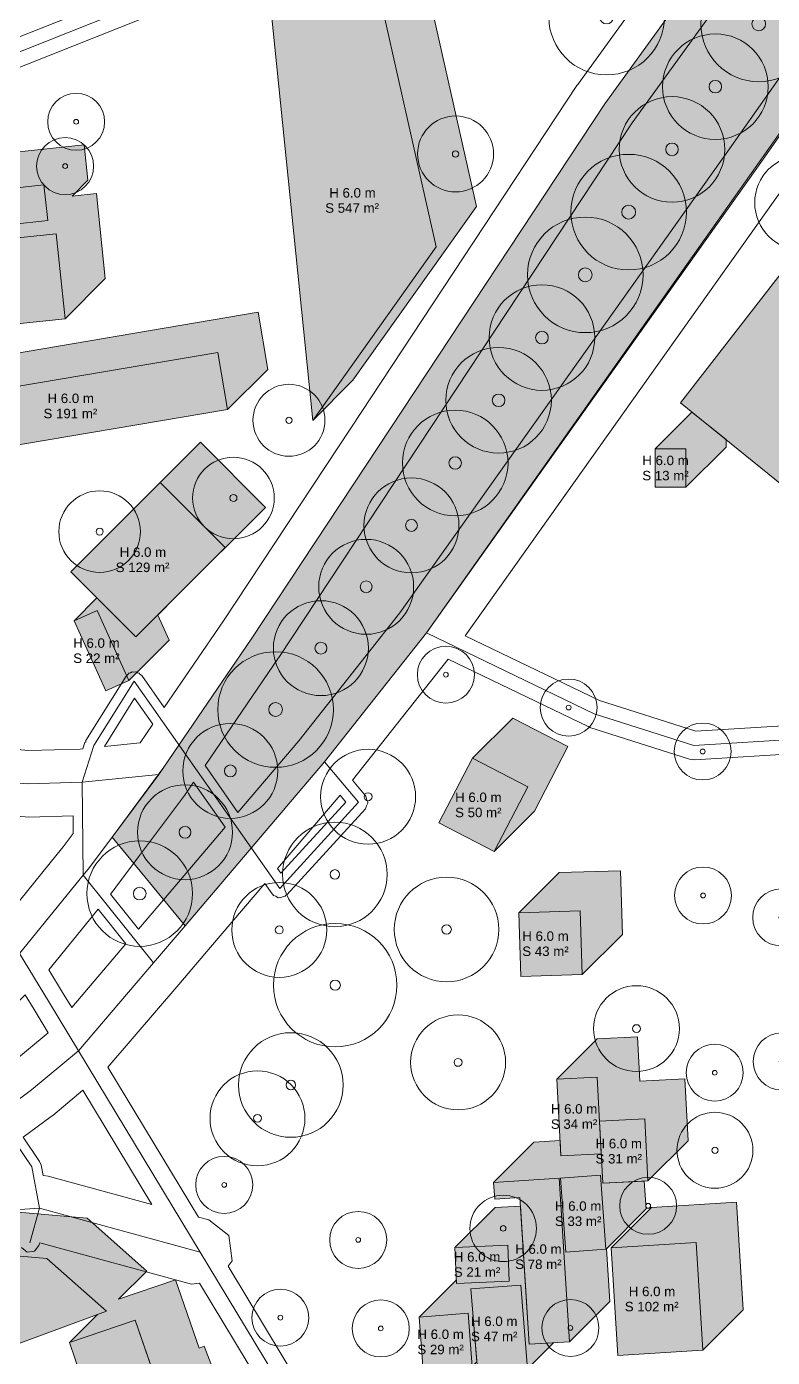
# Model space of a CAD drawing. Header units: metres. Extents: x -4 to 969, y -5 to 964.
# Drawn here: x 323.6 to 402.1, y 692.9 to 833.1 of the extents above; entities that cross this region are included whole.
import ezdxf

# ---------------------------------------------------------------- set-up
doc = ezdxf.new("R2010")
doc.units = ezdxf.units.M
doc.header["$MEASUREMENT"] = 0
for name, color, linetype, lineweight, true_color in [('TPX_BUILDING_AREAS_TEXT', 7, 'CONTINUOUS', 0, 0x000000), ('TPX_BUILDING_HEIGHTS_TEXT', 7, 'CONTINUOUS', 0, 0x000000), ('TPX_BUILDINGS', 7, 'CONTINUOUS', 0, 0x000000), ('TPX_BUILDINGS_HATCH', 7, 'CONTINUOUS', 0, 0xf0f0f0), ('TPX_BUILDINGS_SHADOWS_HATCH', 7, 'CONTINUOUS', 0, 0x000000), ('TPX_BUILDINGS_SHADOWS_OUTLINES', 7, 'CONTINUOUS', 0, 0x000000), ('TPX_ROADS_AXES', 7, 'CONTINUOUS', 0, 0x323232), ('TPX_ROADS_CONTOURS', 7, 'CONTINUOUS', 0, 0x646464), ('TPX_VEGETATION_GREEN_SPACES', 7, 'CONTINUOUS', 0, 0x58ba48), ('TPX_VEGETATION_GREEN_SPACES_HATCH', 7, 'CONTINUOUS', 0, 0x58ba48), ('TPX_VEGETATION_TREES_INDIVIDUAL', 7, 'CONTINUOUS', 0, 0x136734)]:
    doc.layers.add(name, color=color, linetype=linetype, lineweight=lineweight, true_color=true_color)
doc.styles.add('TPX_TEXTE', font='arial.ttf')

# ---------------------------------------------------------------- blocks, each defined once
blk = doc.blocks.new('TREETR005_CR065')
at = {"layer": 'TPX_VEGETATION_TREES_INDIVIDUAL'}
for radius in [6.5, 0.5416666666666666]:
    blk.add_circle((0, 0, 0.0361), radius, dxfattribs=at)
blk = doc.blocks.new('TREETR003_CR040')
at = {"layer": 'TPX_VEGETATION_TREES_INDIVIDUAL'}
for radius in [4, 0.3333333333333333]:
    blk.add_circle((0, 0, 0.0361), radius, dxfattribs=at)
blk = doc.blocks.new('TREETR007_CR056')
at = {"layer": 'TPX_VEGETATION_TREES_INDIVIDUAL'}
for radius in [5.56, 0.6616666666666667]:
    blk.add_circle((0, 0, 0.0361), radius, dxfattribs=at)
blk = doc.blocks.new('TREETR003_CR030')
at = {"layer": 'TPX_VEGETATION_TREES_INDIVIDUAL'}
for radius in [3, 0.25]:
    blk.add_circle((0, 0, 0.0361), radius, dxfattribs=at)
blk = doc.blocks.new('TREETR003_CR038')
at = {"layer": 'TPX_VEGETATION_TREES_INDIVIDUAL'}
for radius in [3.79, 0.3333333333333333]:
    blk.add_circle((0, 0, 0.0361), radius, dxfattribs=at)
blk = doc.blocks.new('TREETR004_CR043')
at = {"layer": 'TPX_VEGETATION_TREES_INDIVIDUAL'}
for radius in [4.3, 0.375]:
    blk.add_circle((0, 0, 0.0361), radius, dxfattribs=at)
blk = doc.blocks.new('TREETR007_CR061')
at = {"layer": 'TPX_VEGETATION_TREES_INDIVIDUAL'}
for radius in [6.09, 0.725]:
    blk.add_circle((0, 0, 0.0361), radius, dxfattribs=at)
blk = doc.blocks.new('TREETR003_CR035')
at = {"layer": 'TPX_VEGETATION_TREES_INDIVIDUAL'}
for radius in [3.5, 0.2916666666666667]:
    blk.add_circle((0, 0, 0.0361), radius, dxfattribs=at)
blk = doc.blocks.new('TREETR006_CR050')
at = {"layer": 'TPX_VEGETATION_TREES_INDIVIDUAL'}
for radius in [5, 0.625]:
    blk.add_circle((0, 0, 0.0361), radius, dxfattribs=at)
blk = doc.blocks.new('TREETR005_CR055')
at = {"layer": 'TPX_VEGETATION_TREES_INDIVIDUAL'}
for radius in [5.51, 0.5]:
    blk.add_circle((0, 0, 0.0361), radius, dxfattribs=at)
blk = doc.blocks.new('TREETR004_CR050')
at = {"layer": 'TPX_VEGETATION_TREES_INDIVIDUAL'}
for radius in [5, 0.4166666666666667]:
    blk.add_circle((0, 0, 0.0361), radius, dxfattribs=at)
blk = doc.blocks.new('TREETR004_CR045')
at = {"layer": 'TPX_VEGETATION_TREES_INDIVIDUAL'}
for radius in [4.52, 0.4166666666666667]:
    blk.add_circle((0, 0, 0.0361), radius, dxfattribs=at)

msp = doc.modelspace()

# ---------------------------------------------------------------- hatches: boundary and pattern name
at = {"layer": 'TPX_BUILDINGS_HATCH'}
for points in [[(358.0027221516939, 842.5607266018633), (348.70013559621293, 840.6325554440264), (353.67838609975297, 791.6156916210894), (366.69091261189897, 809.9200605938677), (362.7874769048067, 827.2479071209673), (359.33862341206986, 842.5866064617876), (358.0027221516939, 842.5607266018633)], [(413.88927019399125, 821.1552366802935), (392.42741907399613, 793.4720215389971), (403.09571398061235, 784.854779679561), (413.85570181172807, 798.0993418286089), (419.8051389531465, 793.0626349041704), (428.4495366887422, 803.1718420574907), (413.88927019399125, 821.1552366802935)], [(317.0458701924654, 819.7876581738237), (305.72641695302445, 818.5504698345903), (306.61392629903276, 810.5912556240801), (325.77159536641557, 812.6909203121904), (325.35586870473344, 816.438390214229), (317.5176557378145, 815.575913865352), (317.0458701924654, 819.7876581738237)], [(326.65159261983354, 811.2890410015825), (303.3993276433321, 808.8571676800493), (304.3443902806612, 799.9029011318926), (327.59666193288285, 802.3347754071001), (326.65159261983354, 811.2890410015825)], [(343.70410192769486, 798.7752546856645), (312.72859609883744, 793.5350222180132), (313.74200189870317, 787.5334171841387), (344.7175439671846, 792.7625917980913), (343.70410192769486, 798.7752546856645)], [(392.97761381429154, 788.6412539074663), (389.758123763022, 788.6432385037187), (389.75860918324906, 784.5849775860552), (392.9780992345186, 784.5829920361284), (392.97761381429154, 788.6412539074663)], [(337.61032713216264, 785.0794243405107), (328.19736898702104, 775.6757855007891), (335.0608295277925, 768.8170799801592), (344.46283663075883, 778.220689255977), (337.61032713216264, 785.0794243405107)], [(330.97931707662065, 771.6143002102617), (328.5513480977388, 770.523785073543), (331.8902276830049, 763.1243719647173), (334.3181976155611, 764.214887101436), (330.97931707662065, 771.6143002102617)], [(370.5002683476778, 756.023354012752), (366.98236788075883, 749.2238707134966), (372.80564726155717, 746.210401971126), (376.32351530354936, 753.0209440777544), (370.5002683476778, 756.023354012752)], [(381.85758245748, 739.9439405987505), (375.3972534016939, 739.7488112042192), (375.6022924260469, 733.0482792446855), (382.0626539067598, 733.2323507855181), (381.85758245748, 739.9439405987505)], [(383.64804209035356, 722.4442724774126), (379.3998168782564, 722.2222017834429), (379.82779348653276, 714.1289982388262), (384.07601965230424, 714.3510689327959), (383.64804209035356, 722.4442724774126)], [(388.64304197591264, 718.0241140911821), (383.9021028355928, 717.7785391400103), (384.23808325093705, 711.2442459652666), (388.98997343343217, 711.4898514340166), (388.64304197591264, 718.0241140911821)], [(379.62633741658647, 711.7841486523394), (372.73961675923783, 711.344543893123), (372.85410726827104, 709.575597245479), (375.5036758260103, 709.7489313671831), (376.4890092686983, 694.281654794002), (380.7261632756563, 694.5479254315142), (379.62633741658647, 711.7841486523394)], [(384.0057224110933, 712.0950522015337), (379.76866377156693, 711.795607049251), (380.32720602315385, 704.0013365338091), (384.56426561635453, 704.3007807324175), (384.0057224110933, 712.0950522015337)], [(317.17460954946, 704.066735703731), (310.69231928151567, 700.0012802670244), (320.9489711598726, 693.6829056332354), (331.95384538930375, 697.7610983441118), (325.6853469685884, 703.3277029583696), (317.17460954946, 704.066735703731)], [(374.22568453114945, 704.7139696667437), (368.65250051778276, 704.4660515377764), (368.82744444173295, 700.6736731121782), (374.3896783665987, 700.9215597698931), (374.22568453114945, 704.7139696667437)], [(394.0674566106172, 705.002092797542), (385.1223386601778, 704.446106393123), (385.82225931447465, 693.1136936733965), (394.77836168569047, 693.6586527416948), (394.0674566106172, 705.002092797542)], [(375.60631216329057, 700.526901681209), (370.35116136830766, 700.1140102932695), (371.0549568013521, 691.2917608807329), (376.3101085500093, 691.704651314998), (375.60631216329057, 700.526901681209)], [(370.04082239430863, 697.5476955960039), (364.8951143102022, 697.1572298596147), (365.3270915822359, 691.5299572537187), (370.46184957784135, 691.9203924725298), (370.04082239430863, 697.5476955960039)], [(335.0007184819551, 696.840812165523), (328.0756105260225, 694.4770283291582), (329.8754381017061, 689.1964039395098), (329.0658744649263, 688.9176764080767), (330.02648294728715, 686.1116661617998), (337.76112497609574, 688.7652363369707), (335.0007184819551, 696.840812165523)]]:
    msp.add_hatch(color=256, dxfattribs=at).paths.add_polyline_path(points)
at = {"layer": 'TPX_BUILDINGS_SHADOWS_HATCH'}
for points in [[(352.9427760915132, 844.875196893001), (348.70014799397904, 840.6325687954668), (358.00271929067094, 842.5607370922808), (359.33862245839555, 842.5866159985308), (362.78748644154985, 827.2479090283159), (366.69092214864213, 809.9200625012163), (353.67842615407426, 791.6157316754106), (357.92102659505326, 795.858333070064), (370.93355310719926, 814.162701089168), (367.030117400107, 831.4905476162676), (363.58126390737016, 846.8292469570879), (362.2453626469942, 846.8033680508379), (352.9427760915132, 844.875196893001)], [(306.4653915242525, 811.9232315609697), (303.39933718007524, 808.8571781704668), (326.6515916661592, 811.289051492), (327.5966705159517, 802.3347849438433), (331.83930242818315, 806.5774159024004), (330.89423311513383, 815.5316814968828), (328.3458265141817, 815.2651524136309), (330.01423586171586, 816.933561761165), (329.59850920003373, 820.6810307095293), (321.7602962331148, 819.8185543606523), (321.28851068776567, 824.0302996227983), (309.96905744832475, 822.7931103298906), (305.72642839711625, 818.5504812786821), (317.04586828511674, 819.7876686642412), (317.51766432088334, 815.5759253094438), (325.3558677510591, 816.4383997509722), (325.7716039494844, 812.6909298489336), (306.6139272527071, 810.5912460873369), (306.4653915242525, 811.9232315609697)], [(316.97123659413774, 797.7776627133135), (312.72860754292924, 793.535033662105), (343.70410002034623, 798.7752642224077), (344.71755159657914, 792.7626003811602), (348.9601844624849, 797.0052322933916), (347.94674242299516, 803.0178951809648), (316.97123659413774, 797.7776627133135)], [(393.62198770802934, 792.5071034024004), (389.7581332997652, 788.6432489941362), (392.9776128606172, 788.6412634442095), (392.97810877126176, 784.5830015728716), (397.2207397298189, 788.8256325314287), (397.2206462697359, 789.600312669063), (393.62198770802934, 792.5071034024004)], [(332.44000948232133, 779.9184269497637), (328.21180952352006, 775.6902260372881), (337.6103195027681, 785.0794319699053), (344.46284426015336, 778.2206968853716), (335.06083620351274, 768.8170723507646), (330.95130480092485, 772.9237427304033), (328.55136717122514, 770.5238041470293), (330.97931230824906, 771.6143097470049), (334.3182042912813, 764.2148956845049), (338.56083811086137, 768.4575275967363), (337.36077631276567, 771.1170267651323), (339.3034700230928, 773.0597204754595), (348.7054771260591, 782.4633297512773), (341.85296762746293, 789.3220657894854), (332.44000948232133, 779.9184269497637)], [(374.74290884297807, 760.2659954617266), (370.5002759770723, 756.0233616421465), (376.32352007192094, 753.0209536144976), (372.8056711034151, 746.2104258129839), (377.04828775685746, 750.4530434201006), (380.56615675252397, 757.263585526729), (374.74290884297807, 760.2659954617266)], [(379.6398938969942, 743.9914516995195), (375.39726389211137, 739.7488216946367), (381.8575815038057, 739.9439501354937), (382.06266344350297, 733.2323603222612), (386.3052944020601, 737.4749912808184), (386.1002229527803, 744.1865810940508), (379.6398938969942, 743.9914516995195)], [(314.93495977681596, 704.243921715999), (310.6923517064424, 700.0013126919512), (317.1746038274141, 704.0667442867998), (325.6853469685884, 703.3277134487871), (331.95385206502397, 697.7611059735063), (331.0098394231172, 697.4112572262529), (328.0756267384859, 694.4770445416216), (335.00071562093217, 696.8408217022661), (337.4696477727266, 689.6179823467974), (338.0209449605318, 689.8275389263872), (340.44805086415727, 683.4539446423296), (344.69068373006303, 687.6965775082354), (342.26358927052934, 694.0701698849443), (341.712282545981, 693.8606094906572), (339.2433589772554, 701.0834526608232), (333.22032583516557, 699.0275787899736), (336.19648588460404, 702.0037388394121), (329.9279874638887, 707.5703434536699), (321.4172500447603, 708.3093771527056), (314.93495977681596, 704.243921715999)], [(368.809094794211, 701.0712103436235), (364.89512480061967, 697.1572403500322), (370.0408214406343, 697.5477051327471), (370.4618591145845, 691.9204029629473), (370.9646829442354, 692.4232267925981), (370.3511518315645, 700.1140102932695), (375.60631120961625, 700.5269112179521), (376.31011713307817, 691.7046618054155), (379.0479062871309, 694.442450005794), (376.4890102223726, 694.2816452572588), (375.5623744801851, 708.827342469478), (372.89514101308305, 708.708692986751), (368.65251100820024, 704.4660629818682), (374.22568357747514, 704.7139792034868), (374.38968790334184, 700.9215693066362), (368.82744444173295, 700.6736626217607), (368.809094794211, 701.0712103436235)], [(389.36497915547807, 708.6887468884233), (385.12234915059526, 704.4461168835405), (394.0674556569429, 705.0021023342852), (394.7783702687593, 693.6586632321123), (399.02100218099076, 697.9012941906694), (398.3100971059175, 709.2447332928423), (389.36497915547807, 708.6887468884233)]]:
    msp.add_hatch(color=256, dxfattribs=at).paths.add_polyline_path(points)
h = msp.add_hatch(color=256, dxfattribs=at)
h.paths.add_polyline_path([(376.9822572545381, 715.5871853420977), (372.7396272496553, 711.3445553372148), (379.62633646291215, 711.7841581890825), (380.72617185872514, 694.5479349682573), (384.9688037709566, 698.7905659268145), (384.614026434836, 704.3505434582476), (388.8069061116548, 708.5434212277178), (388.5972179250093, 711.4695419857744), (384.23808325093705, 711.2442354748491), (383.90209234517533, 717.7785391400103), (388.6430410222383, 718.0241245815996), (388.98998297017533, 711.4898609707598), (393.23261392873246, 715.7324919293169), (392.88568247121293, 722.2667545864824), (388.1447433308931, 722.0211796353105), (388.1377796010347, 722.0142159054521), (387.89068258565385, 726.6869129727129), (383.6424573735567, 726.4648422787432), (379.3998283223482, 722.2222132275347), (383.64804209035356, 722.4442820141558), (384.0760291890474, 714.3510794232134), (379.82779348653276, 714.128988702083), (379.7413581685396, 715.7633089611772), (376.9822572545381, 715.5871853420977)])
h.paths.add_polyline_path([(379.76865328114945, 711.795607049251), (384.005721457419, 712.0950617382769), (384.5642741994234, 704.300791222835), (380.32720697682817, 704.0013260433916), (379.76865328114945, 711.795607049251)], flags=16)
at = {"layer": 'TPX_VEGETATION_GREEN_SPACES_HATCH'}
msp.add_hatch(color=256, dxfattribs=at).paths.add_polyline_path([(338.0013727025362, 755.1024641145486), (332.5468076543184, 747.7335752595682), (340.23857248586137, 738.3891672242898), (354.94044054311235, 755.658840571763), (365.6556876973482, 769.2460550416727), (441.92906034749467, 877.2095693696756), (479.9160169438692, 931.7991718400735), (483.78819025319535, 937.2174276460428), (495.6556886510225, 953.7825292695779), (500.91949022572953, 960.6714586366434), (482.33545435231645, 960.6714586366434), (468.4354099110933, 941.1218046296854), (384.4322942571016, 824.9756692994852), (360.6068824605318, 788.8817838777322), (347.2057622746797, 768.574838076951), (338.0013727025362, 755.1024641145486)])

# ---------------------------------------------------------------- linework, layer by layer
at = {"layer": 'TPX_BUILDINGS', "elevation": 0.042100000000000005}
for points in [[(358.0027221516939, 842.5607266018633), (348.70013559621293, 840.6325554440264), (353.67838609975297, 791.6156916210894), (366.69091261189897, 809.9200605938677), (362.7874769048067, 827.2479071209673), (359.33862341206986, 842.5866064617876)], [(413.88927019399125, 821.1552366802935), (392.42741907399613, 793.4720215389971), (403.09571398061235, 784.854779679561), (413.85570181172807, 798.0993418286089), (419.8051389531465, 793.0626349041704), (428.4495366887422, 803.1718420574907)], [(317.0458701924654, 819.7876581738237), (305.72641695302445, 818.5504698345903), (306.61392629903276, 810.5912556240801), (325.77159536641557, 812.6909203121904), (325.35586870473344, 816.438390214229), (317.5176557378145, 815.575913865352)], [(326.65159261983354, 811.2890410015825), (303.3993276433321, 808.8571676800493), (304.3443902806612, 799.9029011318926), (327.59666193288285, 802.3347754071001)], [(343.70410192769486, 798.7752546856645), (312.72859609883744, 793.5350222180132), (313.74200189870317, 787.5334171841387), (344.7175439671846, 792.7625917980913)], [(392.97761381429154, 788.6412539074663), (389.758123763022, 788.6432385037187), (389.75860918324906, 784.5849775860552), (392.9780992345186, 784.5829920361284)], [(337.61032713216264, 785.0794243405107), (328.19736898702104, 775.6757855007891), (335.0608295277925, 768.8170799801592), (344.46283663075883, 778.220689255977)], [(330.97931707662065, 771.6143002102617), (328.5513480977388, 770.523785073543), (331.8902276830049, 763.1243719647173), (334.3181976155611, 764.214887101436)], [(370.5002683476778, 756.023354012752), (366.98236788075883, 749.2238707134966), (372.80564726155717, 746.210401971126), (376.32351530354936, 753.0209440777544)], [(381.85758245748, 739.9439405987505), (375.3972534016939, 739.7488112042192), (375.6022924260469, 733.0482792446855), (382.0626539067598, 733.2323507855181)], [(383.64804209035356, 722.4442724774126), (379.3998168782564, 722.2222017834429), (379.82779348653276, 714.1289982388262), (384.07601965230424, 714.3510689327959)], [(388.64304197591264, 718.0241140911821), (383.9021028355928, 717.7785391400103), (384.23808325093705, 711.2442459652666), (388.98997343343217, 711.4898514340166)], [(379.62633741658647, 711.7841486523394), (372.73961675923783, 711.344543893123), (372.85410726827104, 709.575597245479), (375.5036758260103, 709.7489313671831), (376.4890092686983, 694.281654794002), (380.7261632756563, 694.5479254315142)], [(384.0057224110933, 712.0950522015337), (379.76866377156693, 711.795607049251), (380.32720602315385, 704.0013365338091), (384.56426561635453, 704.3007807324175)], [(317.17460954946, 704.066735703731), (310.69231928151567, 700.0012802670244), (320.9489711598726, 693.6829056332354), (331.95384538930375, 697.7610983441118), (325.6853469685884, 703.3277029583696)], [(374.22568453114945, 704.7139696667437), (368.65250051778276, 704.4660515377764), (368.82744444173295, 700.6736731121782), (374.3896783665987, 700.9215597698931)], [(394.0674566106172, 705.002092797542), (385.1223386601778, 704.446106393123), (385.82225931447465, 693.1136936733965), (394.77836168569047, 693.6586527416948)], [(375.60631216329057, 700.526901681209), (370.35116136830766, 700.1140102932695), (371.0549568013521, 691.2917608807329), (376.3101085500093, 691.704651314998)], [(370.04082239430863, 697.5476955960039), (364.8951143102022, 697.1572298596147), (365.3270915822359, 691.5299572537187), (370.46184957784135, 691.9203924725298)], [(335.0007184819551, 696.840812165523), (328.0756105260225, 694.4770283291582), (329.8754381017061, 689.1964039395098), (329.0658744649263, 688.9176764080767), (330.02648294728715, 686.1116661617998), (337.76112497609574, 688.7652363369707)]]:
    msp.add_lwpolyline(points, close=True, dxfattribs=at)
at = {"layer": 'TPX_BUILDINGS_SHADOWS_OUTLINES', "elevation": 0.0391}
for points in [[(352.9427760915132, 844.875196893001), (348.70014799397904, 840.6325687954668), (358.00271929067094, 842.5607370922808), (359.33862245839555, 842.5866159985308), (362.78748644154985, 827.2479090283159), (366.69092214864213, 809.9200625012163), (353.67842615407426, 791.6157316754106), (357.92102659505326, 795.858333070064), (370.93355310719926, 814.162701089168), (367.030117400107, 831.4905476162676), (363.58126390737016, 846.8292469570879), (362.2453626469942, 846.8033680508379)], [(306.4653915242525, 811.9232315609697), (303.39933718007524, 808.8571781704668), (326.6515916661592, 811.289051492), (327.5966705159517, 802.3347849438433), (331.83930242818315, 806.5774159024004), (330.89423311513383, 815.5316814968828), (328.3458265141817, 815.2651524136309), (330.01423586171586, 816.933561761165), (329.59850920003373, 820.6810307095293), (321.7602962331148, 819.8185543606523), (321.28851068776567, 824.0302996227983), (309.96905744832475, 822.7931103298906), (305.72642839711625, 818.5504812786821), (317.04586828511674, 819.7876686642412), (317.51766432088334, 815.5759253094438), (325.3558677510591, 816.4383997509722), (325.7716039494844, 812.6909298489336), (306.6139272527071, 810.5912460873369)], [(316.97123659413774, 797.7776627133135), (312.72860754292924, 793.535033662105), (343.70410002034623, 798.7752642224077), (344.71755159657914, 792.7626003811602), (348.9601844624849, 797.0052322933916), (347.94674242299516, 803.0178951809648)], [(393.62198770802934, 792.5071034024004), (389.7581332997652, 788.6432489941362), (392.9776128606172, 788.6412634442095), (392.97810877126176, 784.5830015728716), (397.2207397298189, 788.8256325314287), (397.2206462697359, 789.600312669063)], [(332.44000948232133, 779.9184269497637), (328.21180952352006, 775.6902260372881), (337.6103195027681, 785.0794319699053), (344.46284426015336, 778.2206968853716), (335.06083620351274, 768.8170723507646), (330.95130480092485, 772.9237427304033), (328.55136717122514, 770.5238041470293), (330.97931230824906, 771.6143097470049), (334.3182042912813, 764.2148956845049), (338.56083811086137, 768.4575275967363), (337.36077631276567, 771.1170267651323), (339.3034700230928, 773.0597204754595), (348.7054771260591, 782.4633297512773), (341.85296762746293, 789.3220657894854)], [(374.74290884297807, 760.2659954617266), (370.5002759770723, 756.0233616421465), (376.32352007192094, 753.0209536144976), (372.8056711034151, 746.2104258129839), (377.04828775685746, 750.4530434201006), (380.56615675252397, 757.263585526729)], [(379.6398938969942, 743.9914516995195), (375.39726389211137, 739.7488216946367), (381.8575815038057, 739.9439501354937), (382.06266344350297, 733.2323603222612), (386.3052944020601, 737.4749912808184), (386.1002229527803, 744.1865810940508)], [(376.9822572545381, 715.5871853420977), (372.7396272496553, 711.3445553372148), (379.62633646291215, 711.7841581890825), (380.72617185872514, 694.5479349682573), (384.9688037709566, 698.7905659268145), (384.614026434836, 704.3505434582476), (388.8069061116548, 708.5434212277178), (388.5972179250093, 711.4695419857744), (384.23808325093705, 711.2442354748491), (383.90209234517533, 717.7785391400103), (388.6430410222383, 718.0241245815996), (388.98998297017533, 711.4898609707598), (393.23261392873246, 715.7324919293169), (392.88568247121293, 722.2667545864824), (388.1447433308931, 722.0211796353105), (388.1377796010347, 722.0142159054521), (387.89068258565385, 726.6869129727129), (383.6424573735567, 726.4648422787432), (379.3998283223482, 722.2222132275347), (383.64804209035356, 722.4442820141558), (384.0760291890474, 714.3510794232134), (379.82779348653276, 714.128988702083), (379.7413581685396, 715.7633089611772)], [(379.76865328114945, 711.795607049251), (384.005721457419, 712.0950617382769), (384.5642741994234, 704.300791222835), (380.32720697682817, 704.0013260433916)], [(314.93495977681596, 704.243921715999), (310.6923517064424, 700.0013126919512), (317.1746038274141, 704.0667442867998), (325.6853469685884, 703.3277134487871), (331.95385206502397, 697.7611059735063), (331.0098394231172, 697.4112572262529), (328.0756267384859, 694.4770445416216), (335.00071562093217, 696.8408217022661), (337.4696477727266, 689.6179823467974), (338.0209449605318, 689.8275389263872), (340.44805086415727, 683.4539446423296), (344.69068373006303, 687.6965775082354), (342.26358927052934, 694.0701698849443), (341.712282545981, 693.8606094906572), (339.2433589772554, 701.0834526608232), (333.22032583516557, 699.0275787899736), (336.19648588460404, 702.0037388394121), (329.9279874638887, 707.5703434536699), (321.4172500447603, 708.3093771527056)], [(368.809094794211, 701.0712103436235), (364.89512480061967, 697.1572403500322), (370.0408214406343, 697.5477051327471), (370.4618591145845, 691.9204029629473), (370.9646829442354, 692.4232267925981), (370.3511518315645, 700.1140102932695), (375.60631120961625, 700.5269112179521), (376.31011713307817, 691.7046618054155), (379.0479062871309, 694.442450005794), (376.4890102223726, 694.2816452572588), (375.5623744801851, 708.827342469478), (372.89514101308305, 708.708692986751), (368.65251100820024, 704.4660629818682), (374.22568357747514, 704.7139792034868), (374.38968790334184, 700.9215693066362), (368.82744444173295, 700.6736626217607)], [(389.36497915547807, 708.6887468884233), (385.12234915059526, 704.4461168835405), (394.0674556569429, 705.0021023342852), (394.7783702687593, 693.6586632321123), (399.02100218099076, 697.9012941906694), (398.3100971059175, 709.2447332928423)]]:
    msp.add_lwpolyline(points, close=True, dxfattribs=at)
at = {"layer": 'TPX_ROADS_AXES', "elevation": 0.030099999999999995}
for points in [[(482.33545339864213, 960.6714580177795), (468.4354099110933, 941.1218049644958), (384.4322942571016, 824.9756686806213), (360.6068824605318, 788.8817842125427), (347.2057622746797, 768.5748374580871), (338.0013727025362, 755.1024634956848), (337.46697653096635, 754.3269031166565)], [(365.6556876973482, 769.2460550854448), (400.45018327992875, 818.2201780865435), (441.92906034749467, 877.2095694134478), (449.8146938161226, 888.4334978649858), (479.9160169438692, 931.7991718838457), (483.78819025319535, 937.2174276898149), (495.6556886510225, 953.7825293133501)], [(300.0836490468355, 823.5770001003984), (313.3360494450899, 826.6994785855059), (335.20192182820756, 835.3641314099077), (343.633874304709, 839.2581591198687), (352.50222624104936, 843.7284302304033)], [(365.6556876973482, 769.2460550854448), (383.33214605611283, 760.7148994992021), (393.83227575581986, 757.3718170712236), (405.16422594350297, 758.0672287533525), (427.1271423177095, 763.3927120754961), (451.6990350560518, 771.6338047573809), (485.95372808736283, 782.8878702709917)], [(329.01839674275834, 725.2207417080645), (336.9096463994356, 734.4763407299761), (340.23857248586137, 738.389167268062), (354.94044054311235, 755.6588406155352), (365.6556876973482, 769.2460550854448)], [(330.6471084431978, 757.3707441876177), (334.87683046620805, 764.1611704418901)], [(334.87683046620805, 764.1611704418901), (350.21448362630326, 742.3207163403276)], [(329.40964544576127, 753.4969820568804), (330.6471084431978, 757.3707441876177)], [(354.94044054311235, 755.6588406155352), (358.5004733876558, 751.389447648311)], [(337.46697653096635, 754.3269028256182), (329.40964544576127, 753.4969820568804), (323.68291223805863, 753.3371023724321), (316.6071447209688, 753.9253639767412)], [(337.46697653096635, 754.3269028256182), (332.5468076543184, 747.7335753033403), (330.1576370076509, 744.5311035702471), (329.4919570760103, 743.7109417507891), (322.8024038152071, 735.4760584423784)], [(336.9096463994356, 734.4763407299761), (329.4919570760103, 743.7109417507891), (329.40964544576127, 753.4969820568804)], [(358.5004733876558, 751.389447648311), (350.21448362630326, 742.3207163403276)], [(310.00002229970414, 735.8602118084673), (314.57706106465776, 728.1988920758013), (320.43040693562943, 718.3959288189653), (324.092201598105, 712.9878515789751), (324.9038919286104, 708.6222529003862), (323.884814627585, 704.9702648709062)], [(322.8024038152071, 735.4760584423784), (325.84987581532914, 730.453279931331), (329.01839674275834, 725.2207417080645)], [(288.92734564107377, 706.032929856563), (293.7405504063936, 707.8378634045366), (320.43040693562943, 718.3959288189653), (324.06937731069047, 721.093253571773), (329.01839674275834, 725.2207417080645)], [(329.01839674275834, 725.2207417080645), (341.8247045354219, 704.0034565518145)], [(288.92734564107377, 706.032929856563), (303.6856235341402, 707.1692108700518), (324.9038919286104, 708.6222529003862), (341.8247045354219, 704.0034565518145)], [(341.8247045354219, 704.0034565518145), (353.40978277486283, 684.8173946926836)]]:
    msp.add_lwpolyline(points, dxfattribs=at)
at = {"layer": 'TPX_ROADS_CONTOURS', "elevation": 0.027099999999999996}
for points in [[(342.3487711548805, 755.2613349200692), (350.09569174051285, 766.6004243136849), (350.1269922852516, 766.6470360995736), (363.52811247110367, 786.9539828540292), (387.3121023774147, 822.9851174594369), (471.27139860391617, 939.0706658603158), (471.2878866791725, 939.0936589480843), (484.3359814286232, 957.4450927020516), (490.7513809800148, 952.9466910602059), (480.940617620945, 939.2524543048348), (477.0684443116188, 933.8341975451913), (477.04079633951187, 933.7949433566537), (446.9451170563698, 890.4374003650155), (439.06537157297134, 879.2218547107186), (397.5920220017433, 820.2403235675301), (362.85321336984634, 771.3445821048226), (352.23284727334976, 757.8776793719735), (345.8098459839821, 750.3328471423592)], [(331.7543993592262, 757.2570138217416), (334.9267912507057, 762.3499951602425), (336.84646993875504, 759.6164193393197), (335.49795347452164, 757.6426072360482)], [(332.3787823319435, 741.7138448001351), (332.87517362833023, 742.3254313708749), (332.96296030282974, 742.4382205249276), (335.35194021463394, 745.6404366733041), (340.2720385193825, 752.2336697818246), (340.2894831299782, 752.3024516345467), (340.3490429520607, 752.3410287143197), (341.14362436532974, 753.497373128077), (344.47065645456314, 748.7597575427499), (337.57351022958755, 740.6579642535653), (335.3377705216408, 738.030072713038)], [(349.9653635621071, 744.4154887439217), (356.55711847543716, 752.1585488559213), (357.17337423563004, 751.4194998980965), (350.3167353272438, 743.9151435138192)], [(319.71941381692886, 750.1545434237923), (323.39293199777603, 749.8491358996835), (323.78058820962906, 749.8384652377572), (328.4392881989479, 749.968528294703), (328.4549875855446, 748.1020245791879), (327.39505392313004, 746.6812777759042), (326.77485567331314, 745.9171509982552), (322.7896805405617, 741.0113749743905)], [(325.90212255716324, 733.7408547641244), (331.08897787332535, 740.125905537745), (334.0180245041847, 736.4794087649789), (328.30455499887466, 729.7781157733407), (327.34602838754654, 731.3610406161752)], [(317.2268725037575, 725.7116856814828), (318.9587422013283, 726.760198140284), (319.63516241312027, 727.293651127955), (323.40576750040054, 731.1079201938119), (324.35332876443863, 729.5461716891732), (325.8253670334816, 727.1152262927499), (321.9046555161476, 723.845348858973), (319.43451887369156, 722.0144028903451)], [(323.1986246705055, 716.0911641360726), (326.1535673737526, 718.2814650775399), (326.31108194589615, 718.4053616763558), (329.48849111795425, 721.0553250552621), (336.75567251443863, 709.01517727389), (325.82555109262466, 711.9987225772347), (325.28322702646255, 712.0526156665292), (325.07535272836685, 713.1706481219735), (324.9202442765236, 713.5485167743172)]]:
    msp.add_lwpolyline(points, close=True, dxfattribs=at)
for points in [[(465.59112936258316, 943.1614785434213), (381.5963059067726, 827.0268073321786), (381.51128965616226, 826.9038110019173), (357.68587785959244, 790.8099265338387), (344.2999935746193, 770.5260663272347), (338.0516167283058, 761.3803801776376), (335.6951933503151, 764.7358727694955), (335.5237322449684, 764.8447737933602), (335.4055443406105, 765.0099711657967), (335.21347242593765, 765.0418324710336), (335.04912477731705, 765.1462159396615), (334.8508797287941, 765.101979756495), (334.65049558877945, 765.1352200747933), (334.4921503663063, 765.0219340564217), (334.3021288514137, 764.97953274264), (334.19322687387466, 764.8080725909676), (334.02803045511246, 764.6898837329354), (329.7983084321022, 757.899457478663), (329.7773247361183, 757.7729592563119), (329.6945315003395, 757.6750426532235), (329.4863663315773, 757.0234017611947), (329.1811838746071, 756.9919677020516), (323.77936083078384, 756.8411584140267), (317.3419867157936, 757.3763461352792)], [(313.8886414170265, 825.3049741031136), (335.7545138001442, 833.9696269275155), (335.83082300424576, 834.0023370028939), (344.2627754807472, 837.8963647128548), (344.30905252695084, 837.918705487391), (353.17740446329117, 842.3889775516), (353.9267855286598, 843.2587170840707), (353.8416796326637, 844.4036088229623), (352.9719391465187, 845.1529898883309), (351.8270483613014, 845.0678830386605), (342.98164373636246, 840.6091790439095), (334.6107226014137, 836.74333717837), (312.88535791635513, 828.1343627215829)], [(404.9398060441017, 759.5562777759042), (394.0202141404152, 758.8861718417611), (383.8884478211403, 762.1119733096566), (369.7340012192726, 768.9433074237313), (403.3033953309059, 816.1930661441293)], [(354.308085501194, 686.7152629138436), (344.76525217294693, 702.519158864161), (345.2011738419533, 703.0817971469369), (344.8639402985573, 705.7392688037362), (342.7463646531105, 707.3799252749886), (341.65020185709, 707.6791405917611), (332.1216488480568, 723.4658932925668), (339.5730248093605, 732.2055659533944), (342.90398412942886, 736.1207795382943), (348.62617403268814, 742.8423991443124), (349.3961210846901, 741.7460131885018), (349.4918709397316, 741.6851992846932), (349.5399551987648, 741.5824675799813), (349.80458837747574, 741.4865794421639), (350.04218965768814, 741.3356700183358), (350.15289598703384, 741.3603730441537), (350.259540617466, 741.3217311145272), (350.5144701600075, 741.4410538913216), (350.78918558359146, 741.5023532153573), (350.84999948740005, 741.5981021167245), (350.9527321457863, 741.646187329432), (359.2387219071388, 750.7149186374154), (359.3477459549904, 751.0158057452645), (359.4963942170143, 751.2992158175912), (359.475134909153, 751.3673749209847), (359.4994583725929, 751.4345040561166), (359.3637896180153, 751.7243561984506), (359.2684994339943, 752.0298657657113), (357.86414819955826, 753.7140431643929), (367.93287855386734, 766.4814572574105), (382.68016535043716, 759.3640027286019), (382.8770771622658, 759.28559448733), (393.3772068619728, 755.9425120593514), (393.92415434122086, 755.8746333362069), (405.25610357522964, 756.5700450183358)], [(323.01367288827896, 704.479234242579), (323.6160355210304, 704.007063412806), (324.3758459687233, 704.0991235019173), (324.84801679849625, 704.7014861346688), (324.9278717637062, 704.9876570941415), (340.9030457139015, 700.6269870044198), (341.75401598215103, 700.7349753619637), (351.9117060303688, 683.9128146411385), (353.93743520975113, 680.6240763904061), (343.4536123871803, 677.5134186984506), (318.0434704422951, 669.8751073123422)]]:
    msp.add_lwpolyline(points, dxfattribs=at)
at = {"layer": 'TPX_VEGETATION_GREEN_SPACES', "elevation": 0.0031}
msp.add_lwpolyline([(338.0013727025362, 755.1024641145486), (332.5468076543184, 747.7335752595682), (340.23857248586137, 738.3891672242898), (354.94044054311235, 755.658840571763), (365.6556876973482, 769.2460550416727), (441.92906034749467, 877.2095693696756), (479.9160169438692, 931.7991718400735), (483.78819025319535, 937.2174276460428), (495.6556886510225, 953.7825292695779), (500.91949022572953, 960.6714586366434), (482.33545435231645, 960.6714586366434), (468.4354099110933, 941.1218046296854), (384.4322942571016, 824.9756692994852), (360.6068824605318, 788.8817838777322), (347.2057622746797, 768.574838076951)], close=True, dxfattribs=at)

# ---------------------------------------------------------------- block references
at = {"layer": 'TPX_VEGETATION_TREES_INDIVIDUAL'}
for name, p in [('TREETR007_CR061', (384.6364859389141, 834.1211583099794, 0.0361)), ('TREETR007_CR061', (400.6571007972816, 833.3964715478942, 0.0361)), ('TREETR007_CR056', (396.09029959188774, 826.7884988128208, 0.0361)), ('TREETR003_CR030', (328.7712144489633, 823.0923342569731, 0.0361)), ('TREETR007_CR056', (391.5234966049902, 820.1805268451571, 0.0361)), ('TREETR003_CR040', (368.72646446491126, 819.7031080205925, 0.0361)), ('TREETR003_CR030', (327.6094994751038, 818.4200286001433, 0.0361)), ('TREETR007_CR061', (386.95669183915015, 813.5725556432735, 0.0361)), ('TREETR006_CR050', (405.23496250703465, 814.5624287035316, 0.0361)), ('TREETR007_CR061', (382.3898852887796, 806.9645852074027, 0.0361)), ('TREETR007_CR056', (377.823076956789, 800.3566155380104, 0.0361)), ('TREETR007_CR056', (373.2562668432947, 793.7486466360278, 0.0361)), ('TREETR003_CR038', (351.1824116980424, 791.6394658002537, 0.0361)), ('TREETR007_CR056', (368.6894549509743, 787.140678498894, 0.0361)), ('TREETR004_CR043', (345.3310998174129, 783.4521664874628, 0.0361)), ('TREETR006_CR050', (364.08289407449774, 780.5607317911927, 0.0361)), ('TREETR004_CR043', (331.24257532006595, 779.9107069720048, 0.0361)), ('TREETR006_CR050', (359.31333637284115, 774.0956928110681, 0.0361)), ('TREETR006_CR050', (354.5437768617412, 767.6306546535343, 0.0361)), ('TREETR007_CR061', (349.7742155439919, 761.1656173176598, 0.0361)), ('TREETR003_CR030', (367.70616198680364, 764.8390351883136, 0.0361)), ('TREETR003_CR030', (380.63955755962525, 761.3736930000596, 0.0361)), ('TREETR006_CR050', (345.00465240853373, 754.7005808046088, 0.0361)), ('TREETR003_CR030', (394.7511119901901, 756.744414315559, 0.0361)), ('TREETR004_CR050', (359.51826839288697, 751.9761016813572, 0.0361)), ('TREETR006_CR050', (340.2350874748081, 748.2355451146141, 0.0361)), ('TREETR005_CR055', (356.0166847218061, 743.7954111339059, 0.0361)), ('TREETR007_CR056', (335.4655207260512, 741.7705102455802, 0.0361)), ('TREETR003_CR030', (394.7938733039191, 741.5701413787901, 0.0361)), ('TREETR005_CR055', (367.78179607877973, 737.9922480871901, 0.0361)), ('TREETR004_CR050', (350.1587893044343, 737.9426046898589, 0.0361)), ('TREETR003_CR030', (403.0245222499361, 739.258813584689, 0.0361)), ('TREETR005_CR065', (356.04956482793204, 732.1228909171186, 0.0361)), ('TREETR004_CR045', (387.7841394415591, 727.5432507742662, 0.0361)), ('TREETR004_CR050', (368.9961242796853, 723.988530513132, 0.0361)), ('TREETR005_CR055', (351.37968604429625, 721.6043820949271, 0.0361)), ('TREETR003_CR030', (403.0672864933731, 724.0845328739379, 0.0361)), ('TREETR003_CR030', (396.02136959170457, 722.8974149888381, 0.0361)), ('TREETR004_CR050', (347.864946185844, 718.0926967160776, 0.0361)), ('TREETR003_CR040', (396.04439460125286, 714.7266456361394, 0.0361)), ('TREETR003_CR030', (344.3600682745455, 711.0792529643513, 0.0361)), ('TREETR003_CR030', (389.0116318053333, 708.8705170587637, 0.0361)), ('TREETR003_CR035', (373.74492278147954, 706.4929779784288, 0.0361)), ('TREETR003_CR030', (358.47492426331155, 705.2826986864675, 0.0361)), ('TREETR003_CR030', (350.2738608570071, 697.0887610123027, 0.0361)), ('TREETR003_CR030', (360.8509652048815, 695.9512915699743, 0.0361)), ('TREETR003_CR030', (380.82373070006724, 696.0075587928295, 0.0361))]:
    msp.add_blockref(name, p, dxfattribs=at)

# ---------------------------------------------------------------- texts
at = {"layer": 'TPX_BUILDING_AREAS_TEXT', "style": 'TPX_TEXTE'}
for s, p in [('S 547 m²', (354.9982888312894, 813.5069276178722, 0.04510000000000001)), ('S 191 m²', (325.3276785811263, 791.8523813859509, 0.04510000000000001)), ('S 13 m²', (388.3931115618757, 785.3131155083153, 0.04510000000000001)), ('S 129 m²', (332.9318828794715, 775.6479546085, 0.04510000000000001)), ('S 22 m²', (328.45977271890024, 766.0693358904792, 0.04510000000000001)), ('S 50 m²', (368.67834273244705, 749.8188797921224, 0.04510000000000001)), ('S 43 m²', (375.7558317443219, 735.1933979104177, 0.04510000000000001)), ('S 34 m²', (378.7629180370788, 716.9866352072485, 0.04510000000000001)), ('S 31 m²', (383.4683982224911, 713.3329362006239, 0.04510000000000001)), ('S 33 m²', (379.1914645112995, 706.7481939974715, 0.04510000000000001)), ('S 78 m²', (375.00578791069563, 702.2160992036108, 0.04510000000000001)), ('S 21 m²', (368.5487435532865, 701.3944314336655, 0.04510000000000001)), ('S 102 m²', (386.5484384049795, 697.754100621299, 0.04510000000000001)), ('S 47 m²', (370.3556347812724, 694.6093309245297, 0.04510000000000001)), ('S 29 m²', (364.7060835275696, 693.239807651222, 0.04510000000000001))]:
    msp.add_text(s, height=1, dxfattribs=at).set_placement(p)
at = {"layer": 'TPX_BUILDING_HEIGHTS_TEXT', "style": 'TPX_TEXTE'}
for p in [(355.42328883128937, 815.1069276178721, 0.04510000000000001), (325.75267858112625, 793.4523813859508, 0.04510000000000001), (388.3931115618757, 786.9131155083152, 0.04510000000000001), (333.35688287947147, 777.2479546084999, 0.04510000000000001), (328.45977271890024, 767.6693358904791, 0.04510000000000001), (368.67834273244705, 751.4188797921223, 0.04510000000000001), (375.7558317443219, 736.7933979104176, 0.04510000000000001), (378.7629180370788, 718.5866352072484, 0.04510000000000001), (383.4683982224911, 714.9329362006238, 0.04510000000000001), (379.1914645112995, 708.3481939974714, 0.04510000000000001), (368.5487435532865, 702.9944314336655, 0.04510000000000001), (375.00578791069563, 703.8160992036107, 0.04510000000000001), (386.97343840497945, 699.3541006212989, 0.04510000000000001), (370.3556347812724, 696.2093309245296, 0.04510000000000001), (364.7060835275696, 694.8398076512219, 0.04510000000000001)]:
    msp.add_text('H 6.0 m', height=1, dxfattribs=at).set_placement(p)

doc.saveas('drawing.dxf')
